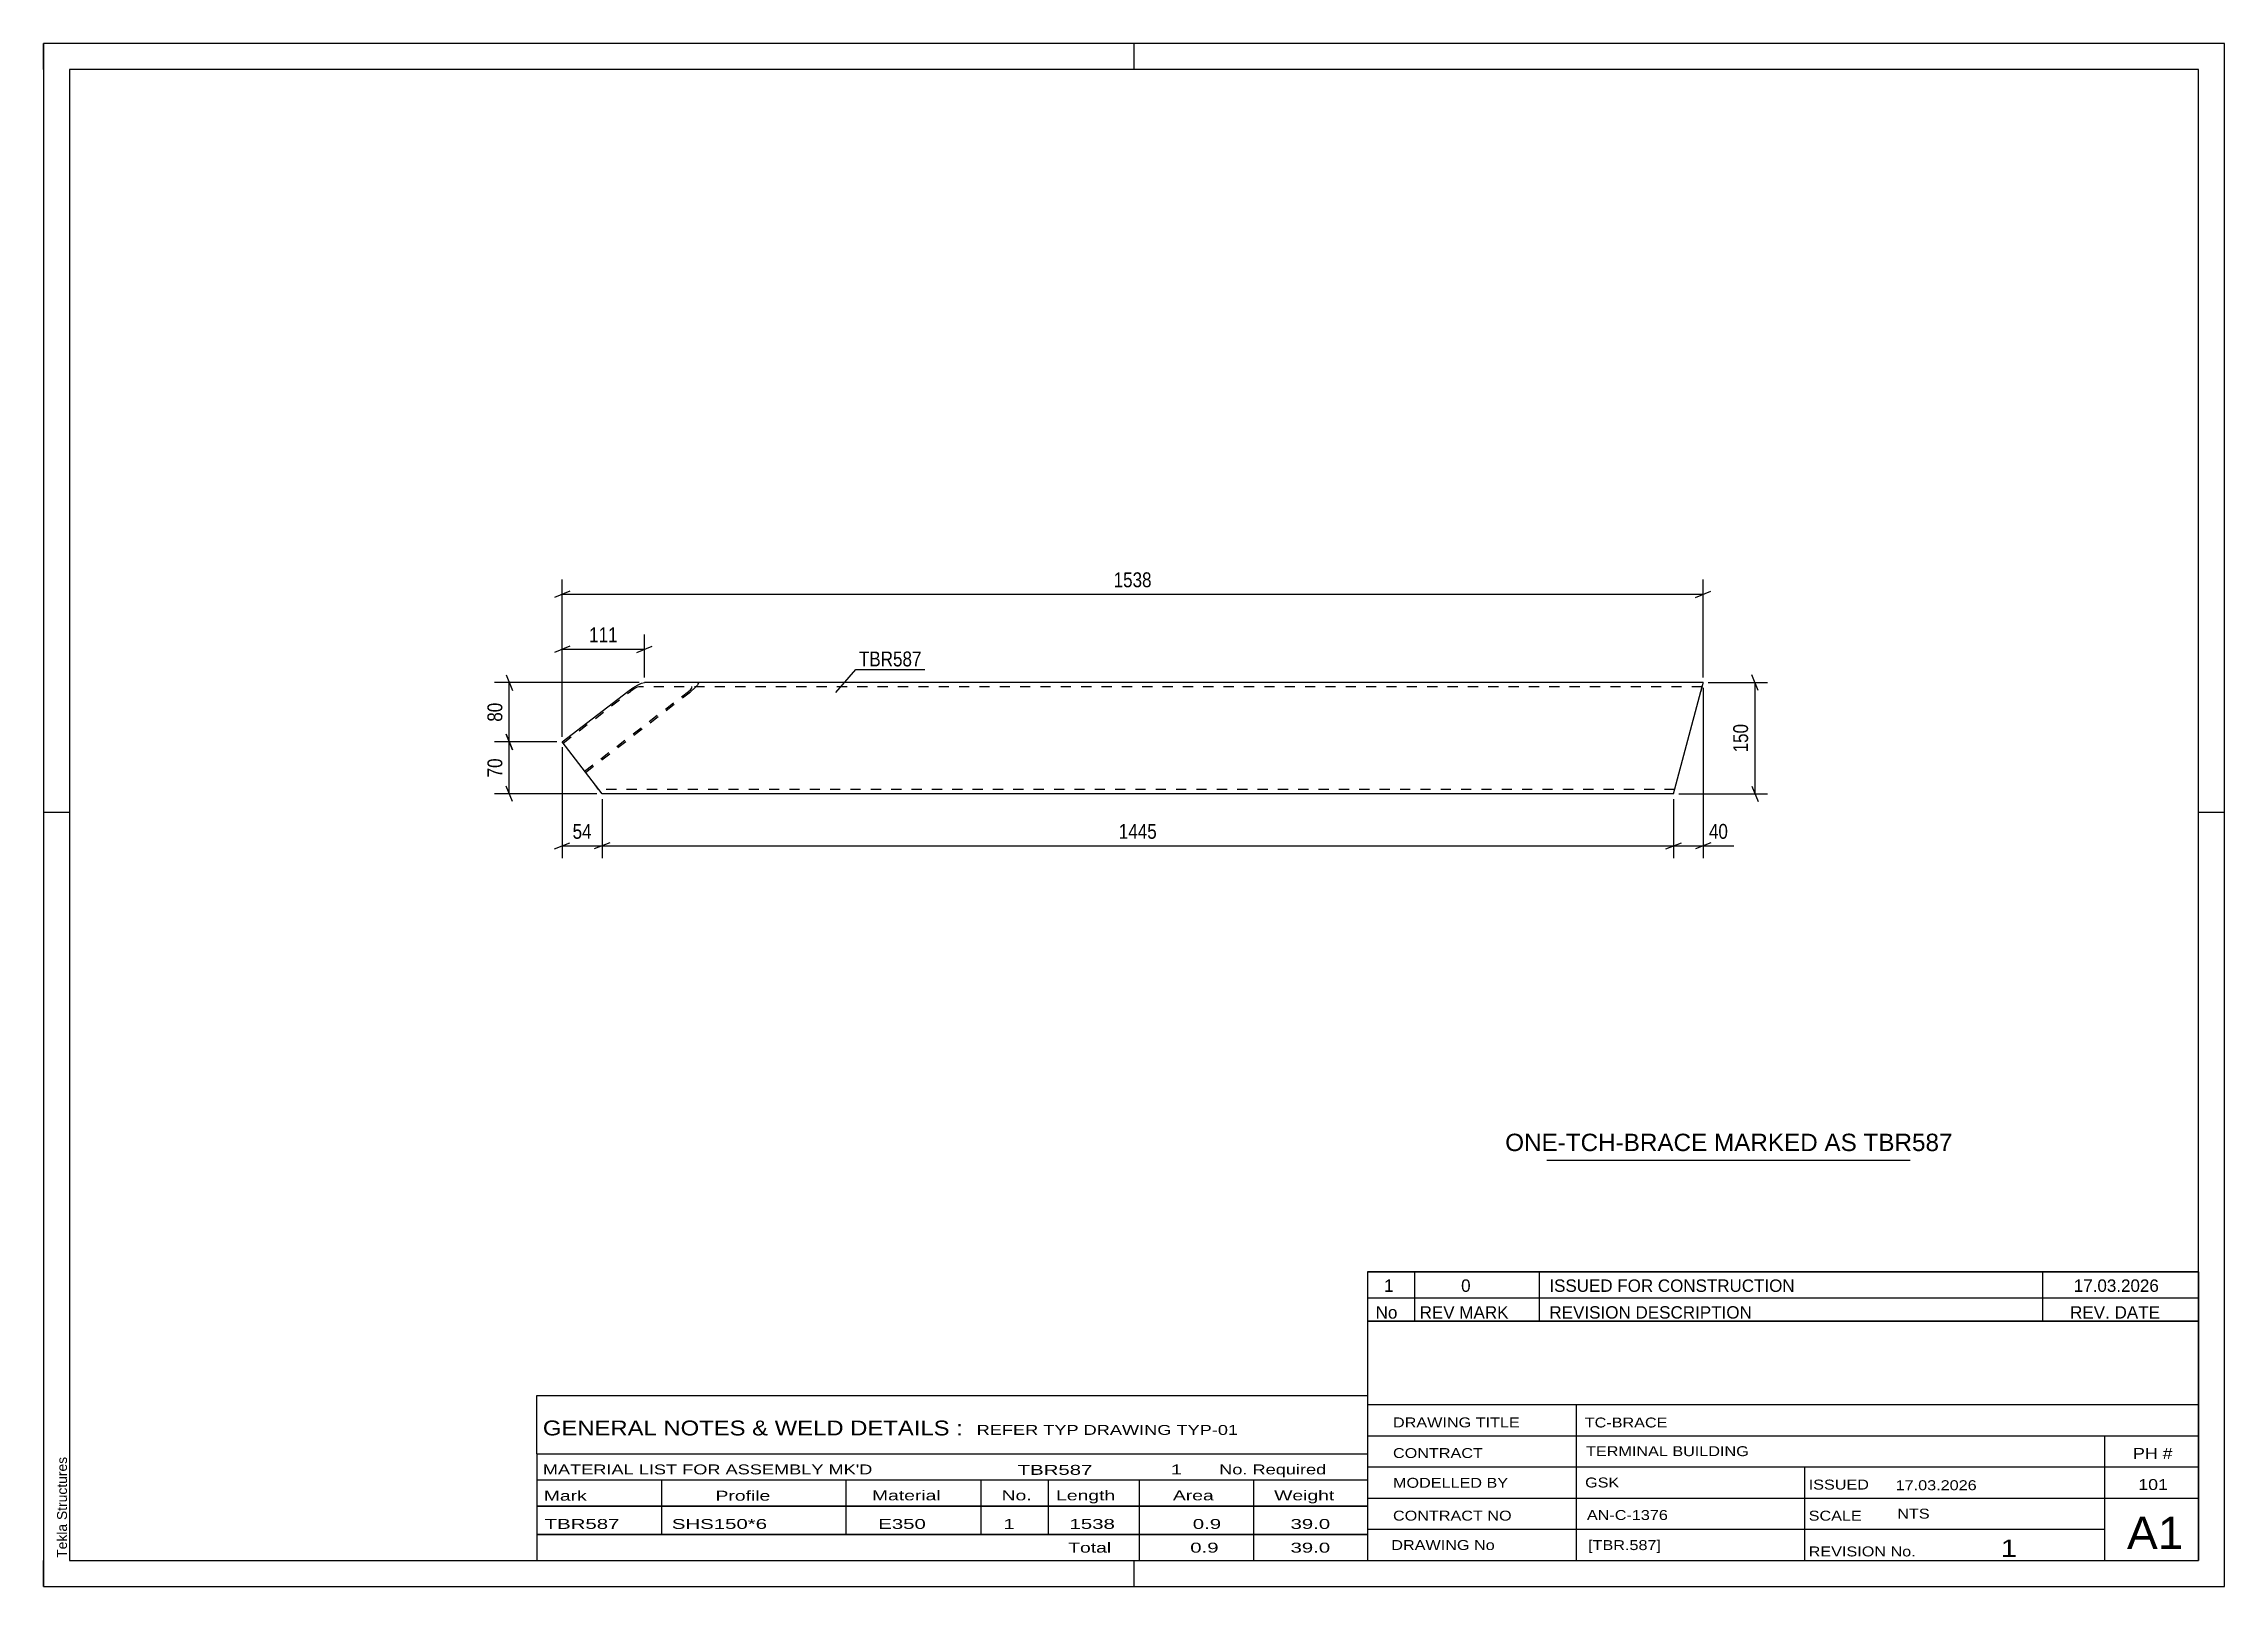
# Model space of a CAD drawing. Header units: millimetres. Extents: x 0 to 420, y 0 to 297.
import ezdxf

# ---------------------------------------------------------------- set-up
doc = ezdxf.new("R2010")
doc.units = ezdxf.units.MM
doc.linetypes.add('DXK_LINE_DOT2', pattern=[3.9198, 1.9599, -1.9599])
doc.styles.add('Arial', font='ARIAL.TTF', dxfattribs={"height": 0.2})
doc.styles.add('Arial Narrow', font='ARIALN.TTF', dxfattribs={"height": 0.2})

# ---------------------------------------------------------------- blocks, each defined once
blk = doc.blocks.new('Unknown-582664172-1162')
at = {"color": 5, "linetype": 'Continuous'}
for p, q in [((420, 297), (0, 297)), ((0, 297), (0, 0)), ((0, 292), (0, 297)), ((210, 292), (210, 297)), ((420, 0), (420, 297)), ((415, 292), (5, 292)), ((5, 292), (5, 5)), ((415, 5), (415, 292)), ((5, 149), (0, 149)), ((420, 149), (415, 149)), ((0, 0), (0, 5)), ((5, 5), (415, 5)), ((210, 0), (210, 5)), ((0, 0), (420, 0))]:
    blk.add_line(p, q, dxfattribs=at)
at = {"color": 174, "linetype": 'Continuous', "style": 'Arial'}
blk.add_text('Tekla Structures', height=1.9102, rotation=90, dxfattribs=at).set_placement((4.5, 5.5))
blk = doc.blocks.new('Part-582664172-1839 - 1835')
at = {"color": 2, "linetype": 'Continuous'}
for p, q in [((99.87, 162.56), (112.52, 172.29)), ((112.52, 172.29), (113.45, 172.95)), ((113.45, 172.95), (114.38, 173.5)), ((114.38, 173.5), (115.18, 173.87)), ((115.18, 173.87), (115.72, 174)), ((319.61, 174), (115.72, 174)), ((313.92, 152.57), (319.15, 172.29)), ((319.57, 173.87), (319.15, 172.29)), ((319.61, 174), (319.57, 173.87)), ((107.55, 152.57), (99.87, 162.56)), ((313.92, 152.57), (107.55, 152.57))]:
    blk.add_line(p, q, dxfattribs=at)
at = {"color": 7, "linetype": 'DXK_LINE_DOT2'}
for p, q in [((100.05, 162.33), (113.01, 172.29)), ((104.2, 156.94), (124.17, 172.29)), ((104.38, 156.7), (124.65, 172.29)), ((113.47, 172.62), (113.01, 172.29)), ((113.94, 172.9), (113.47, 172.62)), ((114.34, 173.08), (113.94, 172.9)), ((114.61, 173.15), (114.34, 173.08)), ((319.38, 173.15), (114.61, 173.15)), ((124.17, 172.29), (124.56, 172.62)), ((124.56, 172.62), (124.81, 172.9)), ((125.43, 172.95), (124.65, 172.29)), ((124.9, 173.08), (124.8, 173.15)), ((124.81, 172.9), (124.84, 172.95)), ((124.84, 172.95), (124.9, 173.08)), ((125.94, 173.5), (125.43, 172.95)), ((125.91, 174), (126.11, 173.87)), ((126.11, 173.87), (125.94, 173.5)), ((319.15, 172.29), (319.47, 173.5)), ((106.89, 153.43), (106.23, 154.29)), ((314.15, 153.43), (106.89, 153.43)), ((314.15, 153.43), (314.17, 153.5))]:
    blk.add_line(p, q, dxfattribs=at)
blk = doc.blocks.new('StraightDimension-582664172-1967 - 1835')
at = {"color": 7, "linetype": 'Continuous'}
for p, q in [((319.61, 173), (319.61, 140.17)), ((313.92, 151.57), (313.92, 140.17)), ((312.42, 141.97), (315.42, 143.17)), ((321.11, 143.17), (318.11, 141.97)), ((313.92, 142.57), (319.61, 142.57))]:
    blk.add_line(p, q, dxfattribs=at)
at = {"color": 0}
blk.add_wipeout([(324.99, 143.32), (324.99, 147.52), (320.13, 147.52), (320.13, 143.32)], dxfattribs=at)
at = {"color": 7, "linetype": 'Continuous'}
blk.add_line((319.61, 142.57), (325.51, 142.57), dxfattribs=at)
blk.add_line((319.61, 142.57), (325.51, 142.57), dxfattribs=at)
at = {"color": 3, "style": 'Arial Narrow'}
blk.add_text('40', height=2.863, dxfattribs=at).set_placement((320.73, 143.92))
blk = doc.blocks.new('StraightDimension-582664172-1969 - 1835')
at = {"color": 7, "linetype": 'Continuous'}
for p, q in [((99.87, 161.56), (99.87, 140.17)), ((107.55, 151.57), (107.55, 140.17)), ((98.37, 141.97), (101.37, 143.17)), ((109.05, 143.17), (106.05, 141.97)), ((99.87, 142.57), (107.55, 142.57))]:
    blk.add_line(p, q, dxfattribs=at)
at = {"color": 0}
blk.add_wipeout([(106.14, 143.32), (106.14, 147.52), (101.28, 147.52), (101.28, 143.32)], dxfattribs=at)
at = {"color": 3, "style": 'Arial Narrow'}
blk.add_text('54', height=2.863, dxfattribs=at).set_placement((101.88, 143.92))
blk = doc.blocks.new('StraightDimension-582664172-1961 - 1835')
at = {"color": 7, "linetype": 'Continuous'}
for p, q in [((320.61, 174), (332.01, 174)), ((330.21, 172.5), (329.01, 175.5)), ((329.61, 152.57), (329.61, 174)), ((314.92, 152.57), (332.01, 152.57)), ((329.01, 154.07), (330.21, 151.07))]:
    blk.add_line(p, q, dxfattribs=at)
at = {"color": 0}
blk.add_wipeout([(328.86, 166.63), (324.66, 166.63), (324.66, 159.95), (328.86, 159.95)], dxfattribs=at)
at = {"color": 3, "style": 'Arial Narrow'}
blk.add_text('150', height=2.863, rotation=90.0002, dxfattribs=at).set_placement((328.26, 160.55))
blk = doc.blocks.new('StraightDimension-582664172-1968 - 1835')
at = {"color": 7, "linetype": 'Continuous'}
for p, q in [((107.55, 151.57), (107.55, 140.17)), ((313.92, 151.57), (313.92, 140.17)), ((109.05, 143.17), (106.05, 141.97)), ((312.42, 141.97), (315.42, 143.17)), ((107.55, 142.57), (313.92, 142.57))]:
    blk.add_line(p, q, dxfattribs=at)
at = {"color": 0}
blk.add_wipeout([(214.99, 143.32), (214.99, 147.52), (206.48, 147.52), (206.48, 143.32)], dxfattribs=at)
at = {"color": 3, "style": 'Arial Narrow'}
blk.add_text('1445', height=2.863, dxfattribs=at).set_placement((207.08, 143.92))
blk = doc.blocks.new('StraightDimension-582664172-1981 - 1835')
at = {"color": 7, "linetype": 'Continuous'}
for p, q in [((99.87, 163.56), (99.87, 193.85)), ((319.61, 175), (319.61, 193.85)), ((101.37, 191.6), (98.37, 190.4)), ((99.87, 191), (319.61, 191)), ((318.11, 190.4), (321.11, 191.6))]:
    blk.add_line(p, q, dxfattribs=at)
at = {"color": 0}
blk.add_wipeout([(214, 191.75), (214, 195.95), (205.48, 195.95), (205.48, 191.75)], dxfattribs=at)
at = {"color": 3, "style": 'Arial Narrow'}
blk.add_text('1538', height=2.863, dxfattribs=at).set_placement((206.08, 192.35))
blk = doc.blocks.new('StraightDimension-582664172-2261 - 1835')
at = {"color": 7, "linetype": 'Continuous'}
for p, q in [((114.72, 174), (86.84, 174)), ((89.09, 175.5), (90.29, 172.5)), ((89.69, 162.56), (89.69, 174)), ((90.29, 161.06), (89.09, 164.06)), ((98.87, 162.56), (86.84, 162.56))]:
    blk.add_line(p, q, dxfattribs=at)
at = {"color": 0}
blk.add_wipeout([(88.94, 170.71), (84.74, 170.71), (84.74, 165.86), (88.94, 165.86)], dxfattribs=at)
at = {"color": 3, "style": 'Arial Narrow'}
blk.add_text('80', height=2.863, rotation=90.0002, dxfattribs=at).set_placement((88.34, 166.46))
blk = doc.blocks.new('StraightDimension-582664172-2262 - 1835')
at = {"color": 7, "linetype": 'Continuous'}
for p, q in [((89.09, 164.06), (90.29, 161.06)), ((98.87, 162.56), (86.84, 162.56)), ((89.69, 152.57), (89.69, 162.56)), ((106.55, 152.57), (86.84, 152.57)), ((90.29, 151.07), (89.09, 154.07))]:
    blk.add_line(p, q, dxfattribs=at)
at = {"color": 0}
blk.add_wipeout([(88.94, 160), (84.74, 160), (84.74, 155.14), (88.94, 155.14)], dxfattribs=at)
at = {"color": 3, "style": 'Arial Narrow'}
blk.add_text('70', height=2.863, rotation=90.0002, dxfattribs=at).set_placement((88.34, 155.74))
blk = doc.blocks.new('StraightDimension-582664172-2324 - 1835')
at = {"color": 7, "linetype": 'Continuous'}
for p, q in [((101.37, 181.01), (98.37, 179.81)), ((99.87, 163.56), (99.87, 183.26)), ((114.22, 179.81), (117.22, 181.01)), ((115.72, 175), (115.72, 183.26)), ((99.87, 180.41), (115.72, 180.41))]:
    blk.add_line(p, q, dxfattribs=at)
at = {"color": 0}
blk.add_wipeout([(111.14, 181.16), (111.14, 185.36), (104.46, 185.36), (104.46, 181.16)], dxfattribs=at)
at = {"color": 3, "style": 'Arial Narrow'}
blk.add_text('111', height=2.863, dxfattribs=at).set_placement((105.06, 181.76))
blk = doc.blocks.new('Unknown-582664172-2392')
at = {"color": 7, "linetype": 'Continuous'}
for p, q in [((255, 51.05), (255, 5)), ((255, 51.05), (415, 51.05)), ((415, 51), (415, 5)), ((255, 35), (415, 35)), ((295.14, 35), (295.14, 5)), ((255, 29), (415, 29)), ((397, 5.05), (397, 29.05)), ((255, 23), (415, 23)), ((339.14, 23), (339.14, 5)), ((255, 17), (415, 17)), ((255, 11), (397, 11)), ((255, 5), (415, 5))]:
    blk.add_line(p, q, dxfattribs=at)
at = {"color": 7, "style": 'Arial Narrow'}
for s, height, width, p in [('DRAWING TITLE', 1.9089, 1.425378, (259.88, 30.61)), ('TC-BRACE', 1.909, 1.425378, (296.81, 30.59)), ('CONTRACT', 1.909, 1.425378, (259.88, 24.71)), ('TERMINAL BUILDING', 1.9089, 1.425378, (297.06, 25.07)), ('MODELLED BY', 1.9089, 1.425378, (259.88, 18.98)), ('GSK', 1.909, 1.425378, (296.88, 19.04)), ('ISSUED', 1.909, 1.425378, (339.94, 18.64)), ('17.03.2026', 1.909, 1.425378, (356.69, 18.52)), ('CONTRACT NO', 1.9089, 1.425378, (259.88, 12.66)), ('AN-C-1376', 1.909, 1.425378, (297.23, 12.78)), ('SCALE', 1.909, 1.425378, (339.94, 12.65)), ('A1', 6.204, 1.25, (401.24, 7.2)), ('DRAWING No', 1.909, 1.425378, (259.56, 7)), ('[TBR.587]', 1.909, 1.425378, (297.46, 6.99)), ('1', 3.34, 1.5, (376.91, 5.68)), ('REVISION No.', 1.9089, 1.425378, (339.94, 5.77))]:
    blk.add_text(s, height=height, dxfattribs=dict(at, width=width)).set_placement(p)
at = {"color": 7, "linetype": 'Continuous', "style": 'Arial Narrow'}
for s, height, width, p in [('PH #', 2.1, 1.42538, (402.4, 24.55)), ('101', 2.1, 1.42538, (403.41, 18.55)), ('NTS', 1.909, 1.425378, (357, 13.05))]:
    blk.add_text(s, height=height, dxfattribs=dict(at, width=width)).set_placement(p)
blk = doc.blocks.new('Unknown-582664172-2393')
at = {"color": 7, "linetype": 'Continuous'}
for p, q in [((255, 60.55), (415, 60.55)), ((415, 60.55), (255, 60.55)), ((255, 60.55), (255, 55.55)), ((264, 60.55), (264, 55.55)), ((288, 60.55), (288, 55.55)), ((385, 60.55), (385, 55.55)), ((415, 60.55), (415, 55.55)), ((255, 55.55), (415, 55.55)), ((255, 55.55), (255, 51.05)), ((255, 55.55), (415, 55.55)), ((264, 55.55), (264, 51.05)), ((288, 55.55), (288, 51.05)), ((385, 55.55), (385, 51.05)), ((415, 55.55), (415, 51.05)), ((415, 51.05), (255, 51.05))]:
    blk.add_line(p, q, dxfattribs=at)
at = {"color": 7, "linetype": 'Continuous', "style": 'Arial Narrow'}
for s, height, width, p in [('1', 2.39, 1.196471, (258.16, 56.7)), ('0', 2.39, 1.196471, (273, 56.7)), ('ISSUED FOR CONSTRUCTION', 2.3861, 1.196471, (290, 56.7)), ('17.03.2026', 2.386, 1.196471, (391, 56.7)), ('No', 2.386, 1.2, (256.54, 51.55)), ('REV MARK', 2.386, 1.2, (265, 51.55)), ('REVISION DESCRIPTION', 2.3861, 1.2, (290, 51.55)), ('REV. DATE', 2.386, 1.2, (390.28, 51.55))]:
    blk.add_text(s, height=height, dxfattribs=dict(at, width=width)).set_placement(p)
blk = doc.blocks.new('Unknown-582664172-2394')
at = {"color": 7, "linetype": 'Continuous'}
for p, q in [((95, 36.75), (255, 36.75)), ((95, 25.5), (95, 36.75)), ((255, 36.75), (255, 25.5)), ((95, 25.5), (255, 25.5)), ((95, 25.5), (95, 20.5)), ((255, 25.5), (255, 20.5)), ((95, 20.5), (255, 20.5)), ((95, 20.5), (95, 15.5)), ((119, 20.5), (119, 15.5)), ((154.5, 20.5), (154.5, 15.5)), ((180.5, 20.5), (180.5, 15.5)), ((193.5, 20.5), (193.5, 15.5)), ((211, 20.5), (211, 15.5)), ((233, 20.5), (233, 15.5)), ((255, 20.5), (255, 15.5)), ((95, 15.5), (255, 15.5)), ((95, 15.45), (95, 10.05)), ((95, 15.45), (255, 15.45)), ((119, 15.5), (119, 10)), ((154.5, 15.5), (154.5, 10)), ((180.5, 15.5), (180.5, 10)), ((193.5, 15.5), (193.5, 10)), ((211, 15.5), (211, 10)), ((233, 15.5), (233, 10)), ((255, 15.45), (255, 10.05)), ((95, 10.05), (255, 10.05)), ((95, 10), (255, 10)), ((95, 10), (95, 5)), ((211, 10), (211, 5)), ((233, 10), (233, 5)), ((255, 10), (255, 5)), ((95, 5), (255, 5))]:
    blk.add_line(p, q, dxfattribs=at)
at = {"color": 7, "style": 'Arial Narrow'}
for s, height, width, p in [('GENERAL NOTES & WELD DETAILS :', 2.8633, 1.4, (96.15, 29.06)), ('REFER TYP DRAWING TYP-01', 1.9089, 1.6, (179.7, 29.16)), ("MATERIAL LIST FOR ASSEMBLY MK'D", 1.9089, 1.6, (96.15, 21.56)), ('TBR587', 1.909, 1.794707, (187.59, 21.47)), ('1', 1.91, 1.794707, (217.08, 21.56)), ('No. Required', 1.9089, 1.6, (226.41, 21.56)), ('Mark', 1.909, 1.7, (96.34, 16.5)), ('Profile', 1.909, 1.7, (129.41, 16.5)), ('Material', 1.909, 1.7, (159.54, 16.56)), ('No.', 1.909, 1.7, (184.5, 16.56)), ('Length', 1.909, 1.7, (195, 16.56)), ('Area', 1.909, 1.7, (217.5, 16.56)), ('Weight', 1.909, 1.7, (237, 16.56))]:
    blk.add_text(s, height=height, dxfattribs=dict(at, width=width)).set_placement(p)
at = {"color": 7, "linetype": 'Continuous', "style": 'Arial Narrow'}
for s, height, width, p in [('TBR587', 1.909, 1.794707, (96.5, 11.06)), ('SHS150*6', 1.909, 1.794707, (121, 11.06)), ('E350', 1.909, 1.794707, (160.74, 11.06)), ('1', 1.91, 1.794707, (184.86, 11.06)), ('1538', 1.909, 1.794707, (197.58, 11.06)), ('0.9', 1.909, 1.794707, (221.32, 11.06)), ('39.0', 1.909, 1.794707, (240.14, 11.06)), ('Total', 1.909, 1.7, (197.33, 6.5)), ('0.9', 1.909, 1.794707, (220.83, 6.5)), ('39.0', 1.909, 1.794707, (240.14, 6.5))]:
    blk.add_text(s, height=height, dxfattribs=dict(at, width=width)).set_placement(p)
blk = doc.blocks.new('Unknown-582664172-2395')
at = {"color": 7, "linetype": 'Continuous'}
blk.add_line((289.5, 82.05), (359.5, 82.05), dxfattribs=at)
at = {"color": 7, "style": 'Arial'}
blk.add_text('ONE-TCH-BRACE MARKED AS TBR587', height=3.3428, dxfattribs=at).set_placement((281.49, 83.8))
blk = doc.blocks.new('Mark-582664172-1868 - 1835')
at = {"color": 0}
blk.add_wipeout([(169.09, 177.11), (169.09, 180.11), (157.03, 180.11), (157.03, 177.11)], dxfattribs=at)
blk.add_wipeout([(169.09, 177.11), (169.09, 180.11), (157.03, 180.11), (157.03, 177.11)], dxfattribs=at)
at = {"color": 30, "linetype": 'Continuous'}
for p, q in [((152.57, 172.06), (156.43, 176.51)), ((156.43, 176.51), (169.69, 176.51))]:
    blk.add_line(p, q, dxfattribs=at)
at = {"color": 3, "style": 'Arial Narrow'}
blk.add_text('TBR587', height=2.863, dxfattribs=at).set_placement((157.03, 177.11))

msp = doc.modelspace()

# ---------------------------------------------------------------- block references
for name in ['Unknown-582664172-1162', 'Part-582664172-1839 - 1835', 'Unknown-582664172-2395', 'Unknown-582664172-2393', 'Unknown-582664172-2392', 'Unknown-582664172-2394']:
    msp.add_blockref(name, (0, 0))

# ---------------------------------------------------------------- next in the draw order: block references
for name in ['StraightDimension-582664172-1967 - 1835', 'StraightDimension-582664172-1969 - 1835']:
    msp.add_blockref(name, (0, 0))

# ---------------------------------------------------------------- next in the draw order: block references
msp.add_blockref('StraightDimension-582664172-1961 - 1835', (0, 0))

# ---------------------------------------------------------------- next in the draw order: block references
for name in ['StraightDimension-582664172-1981 - 1835', 'StraightDimension-582664172-1968 - 1835']:
    msp.add_blockref(name, (0, 0))

# ---------------------------------------------------------------- next in the draw order: block references
for name in ['Mark-582664172-1868 - 1835', 'StraightDimension-582664172-2261 - 1835']:
    msp.add_blockref(name, (0, 0))

# ---------------------------------------------------------------- next in the draw order: block references
msp.add_blockref('StraightDimension-582664172-2262 - 1835', (0, 0))

# ---------------------------------------------------------------- next in the draw order: block references
msp.add_blockref('StraightDimension-582664172-2324 - 1835', (0, 0))

doc.saveas('drawing.dxf')
